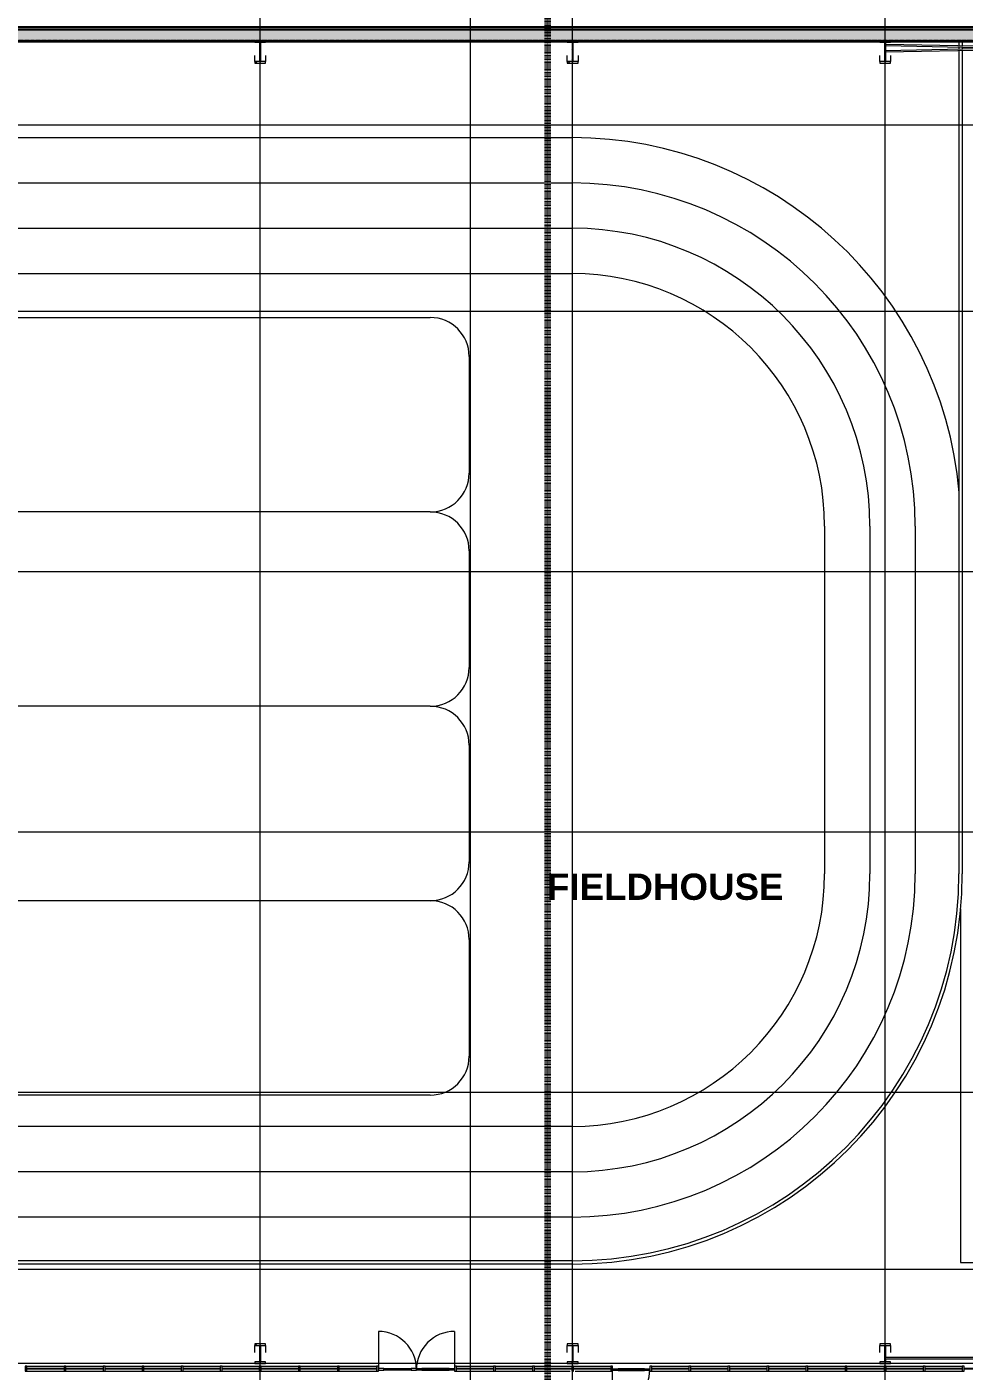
# Model space of a CAD drawing. Header units: inches. Extents: x 25557 to 33164, y -23509 to -20035.
# Drawn here: x 29670 to 30539, y -22367 to -21122 of the extents above; entities that cross this region are included whole.
import ezdxf

# ---------------------------------------------------------------- set-up
doc = ezdxf.new("R2010")
doc.units = ezdxf.units.IN
doc.header["$MEASUREMENT"] = 0
doc.linetypes.add('Dash', pattern=[0.25, 0.125, -0.125])
doc.linetypes.add('Grid Line 1_2_', pattern=[0.875, 0.5, -0.125, 0.125, -0.125])
for name, color, linetype, lineweight in [('A-ANNO-MATC', 214, 'Dash', 140), ('A-DOOR', 31, 'Continuous', 9), ('A-FLOR', 192, 'Continuous', 9), ('A-FLOR-HRAL', 11, 'Continuous', 9), ('A-FLOR-OTLN', 90, 'Continuous', 9), ('A-GLAZ-CURT', 52, 'Continuous', 9), ('A-GLAZ-CWMG', 51, 'Continuous', 9), ('A-WALL', 113, 'Continuous', 25), ('A-WALL-PATT', 111, 'Continuous', 25), ('G-ANNO-SYMB', 111, 'Continuous', 9), ('L-SITE-WALL', 31, 'Continuous', 9), ('M-AREA-IDEN', 171, 'Continuous', 9), ('S-BEAM', 12, 'Continuous', 9), ('S-GRID', 1, 'Continuous', 9)]:
    doc.layers.add(name, color=color, linetype=linetype, lineweight=lineweight)
doc.styles.add('Arial_B', font='arialbd.ttf', dxfattribs={"height": 24.354149})
pattern_1 = [(225, (30465.71, -22360.053), (19.00703, -19.00703), []), (225, (30465.71, -22388.853), (19.00703, -19.00703), [])]
pattern_2 = [(225, (30176.21, -22360.053), (19.00703, -19.00703), []), (225, (30176.21, -22388.853), (19.00703, -19.00703), [])]
pattern_3 = [(225, (29886.71, -22360.053), (19.00703, -19.00703), []), (225, (29886.71, -22388.853), (19.00703, -19.00703), [])]

# ---------------------------------------------------------------- blocks, each defined once
blk = doc.blocks.new('Top Rail Type - Top Rail_Internal_-939601-Overall Floor Plan')
at = {"layer": 'A-FLOR-HRAL'}
for p, q in [((24601.9, -21135.1), (24601.9, -21139.2)), ((24601.9, -21140.2), (24601.9, -21142.5)), ((24601.9, -21143.4), (24601.9, -21906.1)), ((24604.9, -21135.1), (24604.9, -21139.3)), ((24604.9, -21140.3), (24604.9, -21142.4)), ((24604.9, -21143.3), (24604.9, -21906.1)), ((24243.4, -22264.5), (23233.3, -22264.5)), ((24243.4, -22267.6), (23233.3, -22267.6))]:
    blk.add_line(p, q, dxfattribs=at)
for radius in [358.5, 361.5]:
    blk.add_arc((24243.4, -21906.1), radius, 270, 0, dxfattribs=at)
blk = doc.blocks.new('columns and girder2 - one-V28-Overall Floor Plan')
at = {"layer": 'S-BEAM'}
h = blk.add_hatch(dxfattribs=at)
h.set_pattern_fill('FP_27', color=256, style=0, pattern_type=2)
h.set_pattern_definition(pattern_1)
h.paths.add_polyline_path([(1.1, -0.5), (-5, -0.5), (-5, -2), (5, -2), (5, -0.5)], flags=0)
h.paths.add_polyline_path([(1.1, -17), (-5, -17), (-5, -18.5), (5, -18.5), (5, -17)], flags=0)
h.paths.add_polyline_path([(5, -1204.9), (-5, -1204.9), (-5, -1206.4), (5, -1206.4)], flags=0)
h.paths.add_polyline_path([(5, -1224.3), (-5, -1224.3), (-5, -1225), (5, -1225)], flags=0)
h = blk.add_hatch(dxfattribs=at)
h.set_pattern_fill('FP_27', color=256, style=0, pattern_type=2)
h.set_pattern_definition(pattern_1)
h.paths.add_polyline_path([(0.6, -2), (-0.6, -2), (-0.6, -4.7), (0.1, -4.8), (0.3, -4.9), (0.4, -5.3), (0.3, -5.6), (-0.1, -5.7), (-0.6, -5.7), (-0.6, -17), (0.6, -17), (0.6, -4)], flags=0)
h.paths.add_polyline_path([(-0.6, -1206.4), (-0.6, -1215.2), (-0.3, -1215.2), (0, -1215.4), (0.1, -1215.7), (0, -1216.1), (-0.4, -1216.2), (-0.6, -1216.2), (-0.6, -1224.3), (0.6, -1224.3), (0.6, -1206.4)], flags=0)
at = {"layer": 'S-BEAM', "lineweight": 15}
for p, q in [((5, -0.5), (-5, -0.5)), ((-5, -0.5), (-5, -2)), ((-5, -2), (5, -2)), ((0.6, -2), (-0.6, -2)), ((-0.6, -2), (-0.6, -4.7)), ((-0.6, -5.7), (-0.6, -17)), ((0.6, -17), (0.6, -2)), ((5, -2), (5, -0.5)), ((5, -17), (-5, -17)), ((-5, -17), (-5, -18.5)), ((-5, -18.5), (5, -18.5)), ((-0.6, -17), (0.6, -17)), ((5, -18.5), (5, -17)), ((5, -1204.9), (-5, -1204.9)), ((-5, -1204.9), (-5, -1206.4)), ((-5, -1206.4), (5, -1206.4)), ((0.6, -1206.4), (-0.6, -1206.4)), ((-0.6, -1206.4), (-0.6, -1215.2)), ((0.6, -1224.3), (0.6, -1206.4)), ((5, -1206.4), (5, -1204.9)), ((-0.6, -1216.2), (-0.6, -1224.3)), ((5, -1224.3), (-5, -1224.3)), ((-5, -1224.3), (-5, -1225)), ((-0.6, -1224.3), (0.6, -1224.3)), ((5, -1225), (5, -1224.3))]:
    blk.add_line(p, q, dxfattribs=at)
at = {"layer": 'S-BEAM'}
for p, q in [((-5, -17), (-5, -10.4)), ((5, -10.4), (5, -17)), ((-5, -1212.1), (-5, -1206.4)), ((5, -1206.4), (5, -1212.1))]:
    blk.add_line(p, q, dxfattribs=at)
blk = doc.blocks.new('columns and girder2 - one-V29-Overall Floor Plan')
at = {"layer": 'S-BEAM'}
h = blk.add_hatch(dxfattribs=at)
h.set_pattern_fill('FP_28', color=256, style=0, pattern_type=2)
h.set_pattern_definition(pattern_2)
h.paths.add_polyline_path([(-5, -0.5), (-5, -2), (5, -2), (5, -0.5)], flags=0)
h.paths.add_polyline_path([(5, -17), (-5, -17), (-5, -18.5), (5, -18.5)], flags=0)
h.paths.add_polyline_path([(-5, -1204.9), (-5, -1206.4), (5, -1206.4), (5, -1204.9)], flags=0)
h.paths.add_polyline_path([(5, -1224.3), (-5, -1224.3), (-5, -1225), (5, -1225)], flags=0)
h = blk.add_hatch(dxfattribs=at)
h.set_pattern_fill('FP_28', color=256, style=0, pattern_type=2)
h.set_pattern_definition(pattern_2)
h.paths.add_polyline_path([(0.6, -2), (-0.6, -2), (-0.6, -17), (0.6, -17)], flags=0)
h.paths.add_polyline_path([(-0.6, -1206.4), (-0.6, -1224.3), (0.6, -1224.3), (0.6, -1206.4)], flags=0)
at = {"layer": 'S-BEAM', "lineweight": 15}
for p, q in [((5, -0.5), (-5, -0.5)), ((-5, -0.5), (-5, -2)), ((-5, -2), (5, -2)), ((0.6, -2), (-0.6, -2)), ((-0.6, -2), (-0.6, -17)), ((0.6, -17), (0.6, -2)), ((5, -2), (5, -0.5)), ((5, -17), (-5, -17)), ((-5, -17), (-5, -18.5)), ((-5, -18.5), (5, -18.5)), ((-0.6, -17), (0.6, -17)), ((5, -18.5), (5, -17)), ((5, -1204.9), (-5, -1204.9)), ((-5, -1204.9), (-5, -1206.4)), ((-5, -1206.4), (5, -1206.4)), ((0.6, -1206.4), (-0.6, -1206.4)), ((-0.6, -1206.4), (-0.6, -1224.3)), ((0.6, -1224.3), (0.6, -1206.4)), ((5, -1206.4), (5, -1204.9)), ((5, -1224.3), (-5, -1224.3)), ((-5, -1224.3), (-5, -1225)), ((-0.6, -1224.3), (0.6, -1224.3)), ((5, -1225), (5, -1224.3))]:
    blk.add_line(p, q, dxfattribs=at)
at = {"layer": 'S-BEAM'}
for p, q in [((-5, -17), (-5, -10.4)), ((5, -10.4), (5, -17)), ((-5, -1212.1), (-5, -1206.4)), ((5, -1206.4), (5, -1212.1))]:
    blk.add_line(p, q, dxfattribs=at)
blk = doc.blocks.new('columns and girder2 - one-V30-Overall Floor Plan')
at = {"layer": 'S-BEAM'}
h = blk.add_hatch(dxfattribs=at)
h.set_pattern_fill('FP_29', color=256, style=0, pattern_type=2)
h.set_pattern_definition(pattern_3)
h.paths.add_polyline_path([(-5, -0.5), (-5, -2), (5, -2), (5, -0.5)], flags=0)
h.paths.add_polyline_path([(-5, -17), (-5, -18.5), (5, -18.5), (5, -17)], flags=0)
h.paths.add_polyline_path([(5, -1204.9), (-5, -1204.9), (-5, -1206.4), (5, -1206.4)], flags=0)
h.paths.add_polyline_path([(5, -1224.3), (-5, -1224.3), (-5, -1225), (5, -1225)], flags=0)
h = blk.add_hatch(dxfattribs=at)
h.set_pattern_fill('FP_29', color=256, style=0, pattern_type=2)
h.set_pattern_definition(pattern_3)
h.paths.add_polyline_path([(0.6, -2), (-0.6, -2), (-0.6, -17), (0.6, -17)], flags=0)
h.paths.add_polyline_path([(-0.6, -1206.4), (-0.6, -1224.3), (0.6, -1224.3), (0.6, -1206.4)], flags=0)
at = {"layer": 'S-BEAM', "lineweight": 15}
for p, q in [((5, -0.5), (-5, -0.5)), ((-5, -0.5), (-5, -2)), ((-5, -2), (5, -2)), ((0.6, -2), (-0.6, -2)), ((-0.6, -2), (-0.6, -17)), ((0.6, -17), (0.6, -2)), ((5, -2), (5, -0.5)), ((5, -17), (-5, -17)), ((-5, -17), (-5, -18.5)), ((-5, -18.5), (5, -18.5)), ((-0.6, -17), (0.6, -17)), ((5, -18.5), (5, -17)), ((5, -1204.9), (-5, -1204.9)), ((-5, -1204.9), (-5, -1206.4)), ((-5, -1206.4), (5, -1206.4)), ((0.6, -1206.4), (-0.6, -1206.4)), ((-0.6, -1206.4), (-0.6, -1224.3)), ((0.6, -1224.3), (0.6, -1206.4)), ((5, -1206.4), (5, -1204.9)), ((5, -1224.3), (-5, -1224.3)), ((-5, -1224.3), (-5, -1225)), ((-0.6, -1224.3), (0.6, -1224.3)), ((5, -1225), (5, -1224.3))]:
    blk.add_line(p, q, dxfattribs=at)
at = {"layer": 'S-BEAM'}
for p, q in [((-5, -17), (-5, -10.4)), ((5, -10.4), (5, -17)), ((-5, -1212.1), (-5, -1206.4)), ((5, -1206.4), (5, -1212.1))]:
    blk.add_line(p, q, dxfattribs=at)
blk = doc.blocks.new('System Panel - Interior Glazing-1259709-Overall Floor Plan')
at = {"layer": 'A-GLAZ-CURT'}
for p, q in [((10.1875, -0.5625), (-10.1875, -0.5625)), ((-10.1875, -0.5625), (-10.1875, -0.9375)), ((-10.1875, -0.9375), (10.1875, -0.9375)), ((10.1875, -0.9375), (10.1875, -0.5625))]:
    blk.add_line(p, q, dxfattribs=at)
blk = doc.blocks.new('System Panel - Interior Glazing-1220293-Overall Floor Plan')
at = {"layer": 'A-GLAZ-CURT'}
for p, q in [((17.21875, -0.5625), (-17.21875, -0.5625)), ((-17.21875, -0.5625), (-17.21875, -0.9375)), ((-17.21875, -0.9375), (17.21875, -0.9375)), ((17.21875, -0.9375), (17.21875, -0.5625))]:
    blk.add_line(p, q, dxfattribs=at)
blk = doc.blocks.new('Door_Single_Storefront - one-1305208-Overall Floor Plan')
at = {"layer": 'A-DOOR'}
for p, q in [((-17.21875, 0.75), (-12.21875, 0.75)), ((-17.21875, -34.4375), (-17.21875, 0)), ((-12.21875, 0.75), (-12.21875, -1)), ((12.21875, 0.75), (-12.21875, 0.75)), ((-12.21875, -0.5), (-12.21875, 0.25)), ((-12.21875, 0.25), (12.21875, 0.25)), ((12.21875, -1), (12.21875, 0.75)), ((12.21875, 0.75), (17.21875, 0.75)), ((12.21875, 0.25), (12.21875, -0.5)), ((-12.21875, -1), (-17.21875, -1)), ((12.21875, -0.5), (-12.21875, -0.5)), ((-12.21875, -1), (12.21875, -1)), ((17.21875, -1), (12.21875, -1))]:
    blk.add_line(p, q, dxfattribs=at)
blk.add_arc((-17.21875, 0), 34.4375, 270, 0, dxfattribs=at)
blk = doc.blocks.new('Door_Single_Storefront - one-1305219-Overall Floor Plan')
at = {"layer": 'A-DOOR'}
for p, q in [((-17.65625, 0.75), (-12.65625, 0.75)), ((-17.65625, -35.3125), (-17.65625, 0)), ((-12.65625, 0.75), (-12.65625, -1)), ((12.65625, 0.75), (-12.65625, 0.75)), ((-12.65625, -0.5), (-12.65625, 0.25)), ((-12.65625, 0.25), (12.65625, 0.25)), ((12.65625, -1), (12.65625, 0.75)), ((12.65625, 0.75), (17.65625, 0.75)), ((12.65625, 0.25), (12.65625, -0.5)), ((17.65625, 0.75), (17.65625, -1)), ((-12.65625, -1), (-17.65625, -1)), ((12.65625, -0.5), (-12.65625, -0.5)), ((-12.65625, -1), (12.65625, -1)), ((17.65625, -1), (12.65625, -1))]:
    blk.add_line(p, q, dxfattribs=at)
blk.add_arc((-17.65625, 0), 35.3125, 270, 0, dxfattribs=at)
blk = doc.blocks.new('Door_Single_Storefront - one-1305214-Overall Floor Plan')
at = {"layer": 'A-DOOR'}
for p, q in [((-17.65625, 35.3125), (-17.65625, 0)), ((-12.65625, 1), (-17.65625, 1)), ((-12.65625, -0.75), (-12.65625, 1)), ((-12.65625, 1), (12.65625, 1)), ((12.65625, 0.5), (-12.65625, 0.5)), ((-12.65625, 0.5), (-12.65625, -0.25)), ((17.65625, 1), (12.65625, 1)), ((12.65625, 1), (12.65625, -0.75)), ((12.65625, -0.25), (12.65625, 0.5)), ((17.65625, -0.75), (17.65625, 1)), ((-17.65625, -0.75), (-12.65625, -0.75)), ((-12.65625, -0.25), (12.65625, -0.25)), ((12.65625, -0.75), (-12.65625, -0.75)), ((12.65625, -0.75), (17.65625, -0.75))]:
    blk.add_line(p, q, dxfattribs=at)
blk.add_arc((-17.65625, 0), 35.3125, 360, 90, dxfattribs=at)
blk = doc.blocks.new('Rectangular Mullion - Interior 1_75_ x 4_5_-1179494-Overall Floor Plan')
at = {"layer": 'A-GLAZ-CWMG'}
for p, q in [((24570.5, -22362.3), (24604.9, -22362.3)), ((24570.5, -22366.8), (24604.9, -22366.8))]:
    blk.add_line(p, q, dxfattribs=at)
blk = doc.blocks.new('Rectangular Mullion - Interior 1_75_ x 4_5_-1305206-Overall Floor Plan')
at = {"layer": 'A-GLAZ-CWMG'}
for p, q in [((24317.1, -22362.3), (24351.6, -22362.3)), ((24317.1, -22366.8), (24351.6, -22366.8))]:
    blk.add_line(p, q, dxfattribs=at)
blk = doc.blocks.new('Rectangular Mullion - Interior 1_75_ x 4_5_-1305207-Overall Floor Plan')
at = {"layer": 'A-GLAZ-CWMG'}
for p, q in [((24244.8, -22362.3), (24279.2, -22362.3)), ((24246.3, -22366.8), (24279.2, -22366.8))]:
    blk.add_line(p, q, dxfattribs=at)
blk = doc.blocks.new('Rectangular Mullion - Interior 1_75_ x 4_5_-V69-Overall Floor Plan')
at = {"layer": 'A-GLAZ-CWMG'}
for p, q in [((24208.6, -22362.3), (24243, -22362.3)), ((24208.6, -22366.8), (24241.5, -22366.8))]:
    blk.add_line(p, q, dxfattribs=at)
blk = doc.blocks.new('Rectangular Mullion - Interior 1_75_ x 4_5_-V70-Overall Floor Plan')
at = {"layer": 'A-GLAZ-CWMG'}
for p, q in [((24027.6, -22362.3), (24062.1, -22362.3)), ((24027.6, -22366.8), (24062.1, -22366.8))]:
    blk.add_line(p, q, dxfattribs=at)
blk = doc.blocks.new('Rectangular Mullion - Interior 1_75_ x 4_5_-1220290-Overall Floor Plan')
at = {"layer": 'A-GLAZ-CWMG', "lineweight": 13}
for p, q in [((-0.875, 3), (0.875, 3)), ((-0.875, -1.5), (-0.875, 3)), ((0.875, 3), (0.875, -1.5)), ((0.875, -1.5), (-0.875, -1.5))]:
    blk.add_line(p, q, dxfattribs=at)
blk = doc.blocks.new('Round Bar - 1_-1257056-Overall Floor Plan')
at = {"layer": 'S-BEAM'}
for p, q in [((24678.6, -22354.3), (24533.4, -22354.3)), ((24533.4, -22355.3), (24678.6, -22355.3))]:
    blk.add_line(p, q, dxfattribs=at)
for start_param, end_param in [(0, 3.141593), (3.141593, 6.283185)]:
    blk.add_ellipse((24533.4, -22354.8), major_axis=(0, 0.5), ratio=0.73532, start_param=start_param, end_param=end_param, dxfattribs=at)
blk = doc.blocks.new('Round Bar - 1_-1262143-Overall Floor Plan')
at = {"layer": 'S-BEAM'}
for p, q in [((24822.3, -21137.8), (24533.7, -21143.8)), ((24533.7, -21144.8), (24678.6, -21141.8)), ((24702.2, -21141.3), (24822.3, -21138.8))]:
    blk.add_line(p, q, dxfattribs=at)
for start_param, end_param in [(0, 3.141593), (3.141593, 6.283185)]:
    blk.add_ellipse((24533.7, -21144.3), major_axis=(-0.01, 0.5), ratio=0.802206, start_param=start_param, end_param=end_param, dxfattribs=at)
blk = doc.blocks.new('Round Bar - 1_-1262172-Overall Floor Plan')
at = {"layer": 'S-BEAM'}
for p, q in [((24822.9, -21143.8), (24534, -21137.8)), ((24534, -21138.8), (24654.4, -21141.3)), ((24677.9, -21141.8), (24822.9, -21144.8))]:
    blk.add_line(p, q, dxfattribs=at)
for start_param, end_param in [(0, 3.141593), (3.141593, 6.283185)]:
    blk.add_ellipse((24822.9, -21144.3), major_axis=(0.01, 0.5), ratio=0.802206, start_param=start_param, end_param=end_param, dxfattribs=at)

msp = doc.modelspace()

# ---------------------------------------------------------------- hatches: boundary and pattern name
at = {"layer": 'A-WALL-PATT', "lineweight": 9}
h = msp.add_hatch(dxfattribs=at)
h.set_pattern_fill('FP_18', color=256, style=0, pattern_type=2)
h.set_pattern_definition([(0, (5932.32, 0), (0, 24), []), (90, (5932.32, 0), (-24, 1e-15), [])])
h.paths.add_polyline_path([(31901.1, -21124.3), (31913.3, -21124.3), (31913.3, -21123.3), (31901.1, -21123.3)], flags=0)
h.paths.add_polyline_path([(28703, -21124.3), (28705.7, -21124.3), (28705.7, -21123.3), (28703, -21123.3)], flags=0)
h.paths.add_polyline_path([(31743.3, -21124.3), (31865.1, -21124.3), (31865.1, -21123.3), (28969.8, -21123.3), (28969.8, -21124.3), (31190.4, -21124.3)], flags=0)
h.paths.add_polyline_path([(28719.4, -21124.3), (28780.1, -21124.3), (28780.1, -21123.3), (28713.7, -21123.3), (28713.7, -21124.3)], flags=0)
h.paths.add_polyline_path([(28852.1, -21124.3), (28861.8, -21124.3), (28861.8, -21123.3), (28852.1, -21123.3)], flags=0)
h = msp.add_hatch(dxfattribs=at)
h.set_pattern_fill('FP_16', color=256, style=0, pattern_type=2)
h.set_pattern_definition([(161.57, (5933.279, 0.96), (-7.6802237, -0.0009796), [0, -54.643, 6.067, 0]), (18.43, (5931.359, 0.96), (-7.6802237, 0.0009796), [0, -54.643, 6.067, 0]), (108.43, (5933.279, 0.96), (3.8382953, -19.20136532), [18.211, -42.499]), (71.57, (5931.359, 0.96), (3.8382953, 19.20136532), [18.211, -42.499])])
h.paths.add_polyline_path([(28713.7, -21134.3), (28780.1, -21134.3), (28780.1, -21124.3), (28703.7, -21124.3), (28703.7, -21134.3)], flags=0)
h.paths.add_polyline_path([(31913.3, -21134.3), (31913.3, -21124.3), (31901.1, -21124.3), (31901.1, -21134.3)], flags=0)
h.paths.add_polyline_path([(31743.3, -21134.3), (31865.1, -21134.3), (31865.1, -21124.3), (28969.8, -21124.3), (28969.8, -21134.3), (31190.4, -21134.3)], flags=0)
h.paths.add_polyline_path([(28852.1, -21134.3), (28861.8, -21134.3), (28861.8, -21124.3), (28852.1, -21124.3)], flags=0)

# ---------------------------------------------------------------- linework, layer by layer
at = {"layer": 'A-ANNO-MATC'}
msp.add_line((30152.8, -20555.1), (30152.8, -23033.9), dxfattribs=at)
at = {"layer": 'A-FLOR'}
for p, q in [((30535.7, -21938.5), (30535.7, -22266.1)), ((30535.7, -22266.1), (31943, -22266.1))]:
    msp.add_line(p, q, dxfattribs=at)
at = {"layer": 'A-FLOR-OTLN'}
for p, q in [((29165.6, -21224.1), (30175.7, -21224.1)), ((29165.6, -21266.1), (30175.7, -21266.1)), ((29165.6, -21308.1), (30175.7, -21308.1)), ((29165.6, -21350.1), (30175.7, -21350.1)), ((29350.5, -21390.8), (30044.3, -21390.8)), ((30080.3, -21426.8), (30080.3, -21534.9)), ((30044.3, -21570.9), (29350.5, -21570.9)), ((30409.7, -21584.1), (30409.7, -21906.1)), ((30451.7, -21584.1), (30451.7, -21906.1)), ((30493.7, -21584.1), (30493.7, -21906.1)), ((30080.3, -21606.9), (30080.3, -21714.9)), ((30044.3, -21750.9), (29350.5, -21750.9)), ((30080.3, -21786.9), (30080.3, -21895)), ((30044.3, -21931), (29350.5, -21931)), ((30080.3, -21967), (30080.3, -22075.1)), ((30044.3, -22111.1), (29350.5, -22111.1)), ((30175.7, -22140.1), (29165.6, -22140.1)), ((30175.7, -22182.1), (29165.6, -22182.1)), ((30175.7, -22224.1), (29165.6, -22224.1))]:
    msp.add_line(p, q, dxfattribs=at)
for centre, radius, start, end in [((30175.7, -21584.1), 360, 4.9848, 90), ((30175.7, -21584.1), 318, 0, 90), ((30175.7, -21584.1), 276, 0, 90), ((30175.7, -21584.1), 234, 0, 90), ((30044.3, -21426.8), 36, 0, 90), ((30044.3, -21534.9), 36, 270, 0), ((30044.3, -21606.9), 36, 0, 90), ((30044.3, -21714.9), 36, 270, 0), ((30044.3, -21786.9), 36, 0, 90), ((30044.3, -21895), 36, 270, 0), ((30175.7, -21906.1), 234, 270, 0), ((30175.7, -21906.1), 276, 270, 0), ((30175.7, -21906.1), 318, 270, 0), ((30044.3, -21967), 36, 0, 90), ((30044.3, -22075.1), 36, 270, 0)]:
    msp.add_arc(centre, radius, start, end, dxfattribs=at)
at = {"layer": 'A-WALL', "lineweight": 9}
for p, q in [((28969.8, -21123.3), (31865.1, -21123.3)), ((28969.8, -21124.3), (31865.1, -21124.3)), ((28969.8, -21134.3), (31865.1, -21134.3))]:
    msp.add_line(p, q, dxfattribs=at)
at = {"layer": 'G-ANNO-SYMB'}
for p, q in [((30081.2, -21006.8), (30081.2, -22912.6)), ((32248.5, -21212.5), (27937.8, -21212.5)), ((32247, -22272.8), (27936.2, -22272.8))]:
    msp.add_line(p, q, dxfattribs=at)
at = {"layer": 'L-SITE-WALL', "lineweight": 25}
for p, q in [((31865.1, -21121.8), (28969.8, -21121.8)), ((28969.8, -21135.1), (31865.1, -21135.1))]:
    msp.add_line(p, q, dxfattribs=at)
at = {"layer": 'S-GRID', "linetype": 'Grid Line 1_2_'}
for p, q in [((29886.7, -23095.8), (29886.7, -20550.1)), ((30176.2, -23095.8), (30176.2, -20550.1)), ((30465.7, -23095.8), (30465.7, -20550.1)), ((29886.7, -23413.2), (29886.7, -20902.4)), ((30176.2, -23413.2), (30176.2, -20902.4)), ((30465.7, -23413.2), (30465.7, -20902.4)), ((32933.8, -21124.3), (28680.3, -21124.3)), ((33029.8, -21134.3), (28680.3, -21134.3)), ((32359.7, -21385.1), (27403.7, -21385.1)), ((33029.8, -21385.1), (27860.3, -21385.1)), ((32359.7, -21626.3), (27403.7, -21626.3)), ((33029.8, -21626.3), (27860.3, -21626.3)), ((32359.7, -21867.6), (27403.7, -21867.6)), ((33029.8, -21867.6), (27860.3, -21867.6)), ((32359.7, -22108.8), (27403.7, -22108.8)), ((33029.8, -22108.8), (27860.3, -22108.8)), ((32651.4, -22359.6), (28585.8, -22359.6)), ((33029.8, -22359.6), (28669.8, -22359.6))]:
    msp.add_line(p, q, dxfattribs=at)

# ---------------------------------------------------------------- block references
at = {"layer": 'A-DOOR'}
for name, p in [('Door_Single_Storefront - one-1305214-Overall Floor Plan', (30013.8, -22365.3)), ('Door_Single_Storefront - one-1305208-Overall Floor Plan', (30230.5, -22365.3))]:
    msp.add_blockref(name, p, dxfattribs=at)
at = {"layer": 'A-DOOR', "rotation": 180}
msp.add_blockref('Door_Single_Storefront - one-1305219-Overall Floor Plan', (30049.1, -22365.3), dxfattribs=at)
at = {"layer": 'A-FLOR-HRAL'}
msp.add_blockref('Top Rail Type - Top Rail_Internal_-939601-Overall Floor Plan', (5932.3, 0), dxfattribs=at)
at = {"layer": 'A-GLAZ-CURT', "rotation": 180}
for name, p in [('System Panel - Interior Glazing-1220293-Overall Floor Plan', (29687.7, -22365.3)), ('System Panel - Interior Glazing-1220293-Overall Floor Plan', (29723.9, -22365.3)), ('System Panel - Interior Glazing-1220293-Overall Floor Plan', (29760.1, -22365.3)), ('System Panel - Interior Glazing-1220293-Overall Floor Plan', (29796.2, -22365.3)), ('System Panel - Interior Glazing-1220293-Overall Floor Plan', (29832.4, -22365.3)), ('System Panel - Interior Glazing-1220293-Overall Floor Plan', (29868.6, -22365.3)), ('System Panel - Interior Glazing-1220293-Overall Floor Plan', (29904.8, -22365.3)), ('System Panel - Interior Glazing-1220293-Overall Floor Plan', (29941, -22365.3)), ('System Panel - Interior Glazing-1220293-Overall Floor Plan', (29977.2, -22365.3)), ('System Panel - Interior Glazing-1220293-Overall Floor Plan', (30085.7, -22365.3)), ('System Panel - Interior Glazing-1220293-Overall Floor Plan', (30121.9, -22365.3)), ('System Panel - Interior Glazing-1220293-Overall Floor Plan', (30158.1, -22365.3)), ('System Panel - Interior Glazing-1220293-Overall Floor Plan', (30194.3, -22365.3)), ('System Panel - Interior Glazing-1220293-Overall Floor Plan', (30266.7, -22365.3)), ('System Panel - Interior Glazing-1220293-Overall Floor Plan', (30302.9, -22365.3)), ('System Panel - Interior Glazing-1220293-Overall Floor Plan', (30339.1, -22365.3)), ('System Panel - Interior Glazing-1220293-Overall Floor Plan', (30375.2, -22365.3)), ('System Panel - Interior Glazing-1220293-Overall Floor Plan', (30411.4, -22365.3)), ('System Panel - Interior Glazing-1220293-Overall Floor Plan', (30447.6, -22365.3)), ('System Panel - Interior Glazing-1220293-Overall Floor Plan', (30483.8, -22365.3)), ('System Panel - Interior Glazing-1220293-Overall Floor Plan', (30520, -22365.3)), ('System Panel - Interior Glazing-1259709-Overall Floor Plan', (30549.1, -22365.3))]:
    msp.add_blockref(name, p, dxfattribs=at)
at = {"layer": 'A-GLAZ-CWMG', "extrusion": (0, 0, -1)}
for p in [(-29669.6, -22365.3), (-29705.8, -22365.3), (-29742, -22365.3), (-29778.1, -22365.3), (-29814.3, -22365.3), (-29850.5, -22365.3), (-29886.7, -22365.3), (-29922.9, -22365.3), (-29959.1, -22365.3), (-29995.3, -22365.3), (-30067.6, -22365.3), (-30103.8, -22365.3), (-30140, -22365.3), (-30176.2, -22365.3), (-30212.4, -22365.3), (-30248.6, -22365.3), (-30284.8, -22365.3), (-30321, -22365.3), (-30357.1, -22365.3), (-30393.3, -22365.3), (-30429.5, -22365.3), (-30465.7, -22365.3), (-30501.9, -22365.3), (-30538.1, -22365.3)]:
    msp.add_blockref('Rectangular Mullion - Interior 1_75_ x 4_5_-1220290-Overall Floor Plan', p, dxfattribs=at)
at = {"layer": 'A-GLAZ-CWMG'}
for name, p in [('Rectangular Mullion - Interior 1_75_ x 4_5_-1179494-Overall Floor Plan', (5100, 0)), ('Rectangular Mullion - Interior 1_75_ x 4_5_-1179494-Overall Floor Plan', (5136.2, 0)), ('Rectangular Mullion - Interior 1_75_ x 4_5_-1179494-Overall Floor Plan', (5172.4, 0)), ('Rectangular Mullion - Interior 1_75_ x 4_5_-1179494-Overall Floor Plan', (5208.6, 0)), ('Rectangular Mullion - Interior 1_75_ x 4_5_-1179494-Overall Floor Plan', (5244.8, 0)), ('Rectangular Mullion - Interior 1_75_ x 4_5_-1179494-Overall Floor Plan', (5280.9, 0)), ('Rectangular Mullion - Interior 1_75_ x 4_5_-1179494-Overall Floor Plan', (5317.1, 0)), ('Rectangular Mullion - Interior 1_75_ x 4_5_-1179494-Overall Floor Plan', (5353.3, 0)), ('Rectangular Mullion - Interior 1_75_ x 4_5_-V70-Overall Floor Plan', (5932.3, 0)), ('Rectangular Mullion - Interior 1_75_ x 4_5_-1305206-Overall Floor Plan', (5751.4, 0)), ('Rectangular Mullion - Interior 1_75_ x 4_5_-1179494-Overall Floor Plan', (5534.3, 0)), ('Rectangular Mullion - Interior 1_75_ x 4_5_-V69-Overall Floor Plan', (5932.3, 0)), ('Rectangular Mullion - Interior 1_75_ x 4_5_-1305207-Overall Floor Plan', (5932.3, 0)), ('Rectangular Mullion - Interior 1_75_ x 4_5_-1305206-Overall Floor Plan', (5932.3, 0)), ('Rectangular Mullion - Interior 1_75_ x 4_5_-1179494-Overall Floor Plan', (5715.2, 0)), ('Rectangular Mullion - Interior 1_75_ x 4_5_-1179494-Overall Floor Plan', (5751.4, 0)), ('Rectangular Mullion - Interior 1_75_ x 4_5_-1179494-Overall Floor Plan', (5787.6, 0)), ('Rectangular Mullion - Interior 1_75_ x 4_5_-1179494-Overall Floor Plan', (5823.8, 0)), ('Rectangular Mullion - Interior 1_75_ x 4_5_-1179494-Overall Floor Plan', (5859.9, 0)), ('Rectangular Mullion - Interior 1_75_ x 4_5_-1179494-Overall Floor Plan', (5896.1, 0)), ('Rectangular Mullion - Interior 1_75_ x 4_5_-1179494-Overall Floor Plan', (5932.3, 0))]:
    msp.add_blockref(name, p, dxfattribs=at)
at = {"layer": 'S-BEAM', "rotation": 180}
for name, p in [('columns and girder2 - one-V30-Overall Floor Plan', (29886.7, -22360.1)), ('columns and girder2 - one-V29-Overall Floor Plan', (30176.2, -22360.1)), ('columns and girder2 - one-V28-Overall Floor Plan', (30465.7, -22360.1))]:
    msp.add_blockref(name, p, dxfattribs=at)
at = {"layer": 'S-BEAM'}
for name in ['Round Bar - 1_-1262143-Overall Floor Plan', 'Round Bar - 1_-1262172-Overall Floor Plan', 'Round Bar - 1_-1257056-Overall Floor Plan']:
    msp.add_blockref(name, (5932.3, 0), dxfattribs=at)

# ---------------------------------------------------------------- texts
at = {"layer": 'M-AREA-IDEN', "insert": (30262, -21905.9), "char_height": 24.35, "width": 254.304, "attachment_point": 2, "line_spacing_factor": 0.938532, "style": 'Arial_B'}
msp.add_mtext('FIELDHOUSE', dxfattribs=at)

doc.saveas('drawing.dxf')
